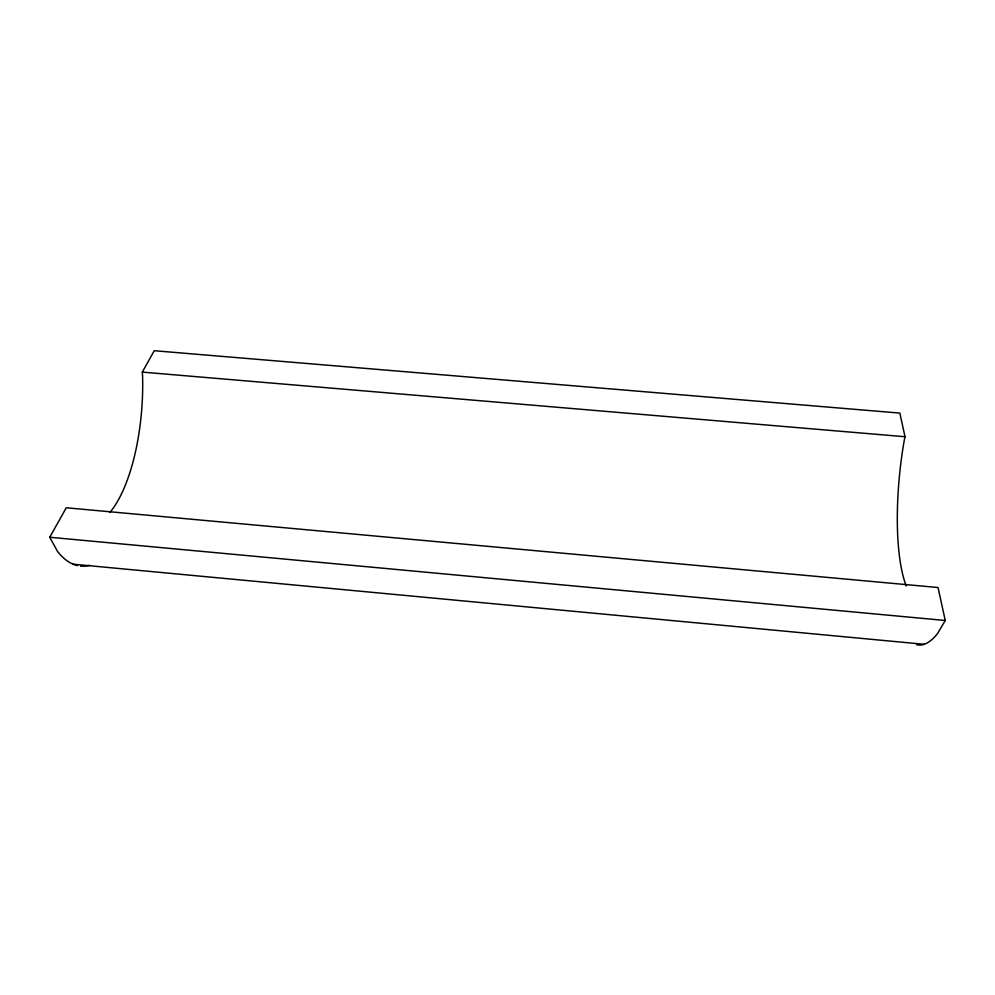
<?xml version="1.0" encoding="UTF-8"?>
<svg xmlns="http://www.w3.org/2000/svg" width="995" height="995" viewBox="0 0 995 995"><rect width="100%" height="100%" fill="white"/><g stroke="black" fill="none" stroke-linecap="round" stroke-linejoin="round"><path stroke-width="1.49" d="M109.923 512.437A123.405 46.877 -86.4 0 0 142.583 375.998L142.285 372.105L154.262 350.713L899.841 413.099L905.015 436.73L904.194 440.673A128.305 34.29 -83.8 0 0 906.271 585.98M77.548 565.62A165.618 63.133 -86.4 0 1 57.474 551.367L49.75 537.25L66.267 507.773L938.036 587.523L945.25 620.482L937.452 633.703A172.234 46.218 -83.8 0 1 916.494 644.661M142.285 372.105L905.015 436.73M49.75 537.25L945.25 620.482M73.108 564.19L924.181 644.287M89.55 565.309A165.618 63.133 -86.4 0 1 80.558 566.105"/></g></svg>
